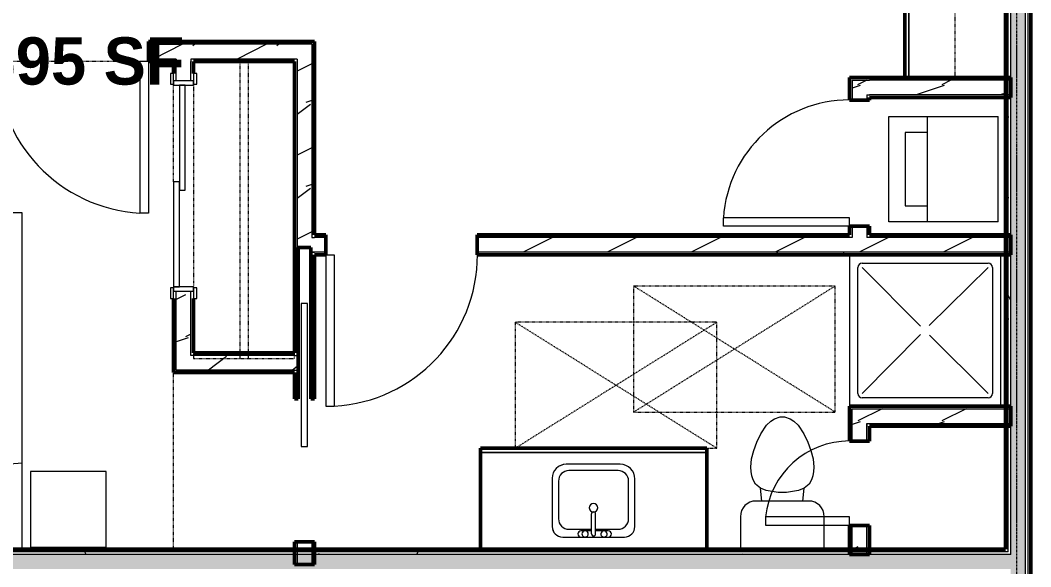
# Model space of a CAD drawing. Extents: x -4294 to -464, y 9706 to 12475.
# Drawn here: x -3718.5 to -3478, y 11125 to 11255 of the extents above; entities that cross this region are included whole.
import ezdxf

# ---------------------------------------------------------------- set-up
doc = ezdxf.new("R2010")
doc.units = 0
doc.linetypes.add('Dash', pattern=[0.25, 0.125, -0.125])
doc.linetypes.add('Grid Line 1_2_', pattern=[0.875, 0.5, -0.125, 0.125, -0.125])
for name, color, linetype, lineweight in [('0-1', 7, 'Continuous', 5), ('0-2', 50, 'Continuous', 13), ('A-AREA-IDEN', 2, 'Continuous', 9), ('A-DOOR-1', 7, 'Continuous', 9), ('A-DOOR-2', 90, 'Continuous', 20), ('A-DOOR-FRAM-1', 90, 'Continuous', 20), ('A-GENM-HDLN-1', 7, 'Dash', 9), ('A-WALL', 113, 'Continuous', 13), ('A-WALL-2', 250, 'Continuous', 50), ('A-WALL-3', 50, 'Continuous', 13), ('A-WALL-PATT-1', 7, 'Continuous', 9), ('A-WALL-PATT-2', 8, 'Continuous', 9), ('A-WALL-PATT-5', 111, 'Continuous', 9), ('I-FURN-1', 7, 'Continuous', 9), ('I-FURN-HDLN-1', 7, 'Dash', 9), ('I-WALL-1', 2, 'Continuous', 50), ('P-SANR-FIXT-1', 7, 'Continuous', 9), ('Q-CASE-1', 250, 'Continuous', 50), ('Q-CASE-2', 7, 'Continuous', 9), ('Q-CASE-HDLN-1', 7, 'Dash', 9), ('S-GRID-1', 1, 'Grid Line 1_2_', 9)]:
    doc.layers.add(name, color=color, linetype=linetype, lineweight=lineweight)
doc.styles.add('Century Gothic_B', font='Gothicb.ttf', dxfattribs={"height": 11.25})
pattern_1 = [(0, (0, 0), (38.4, 9.6), [1.584, -27.216, 1.584, -27.216, -153.6]), (0, (0, 0), (38.4, 9.6), [-57.6, 1.584, -56.016, 1.584, -27.216, -67.2]), (0, (0, 0), (38.4, 9.6), [-144, 1.584, -17.616, 1.584, -46.416]), (120, (14.4, 4.8), (-27.513844, 28.4553755), [1.584, -27.216, 1.584, -27.216, -153.6]), (120, (14.4, 4.8), (-27.513844, 28.4553755), [-57.6, 1.584, -56.016, 1.584, -27.216, -67.2]), (120, (14.4, 4.8), (-27.513844, 28.4553755), [-144, 1.584, -17.616, 1.584, -46.416]), (240, (19.2, 24), (-10.886156, -38.0553755), [1.584, -27.216, 1.584, -27.216, -153.6]), (240, (19.2, 24), (-10.886156, -38.0553755), [-57.6, 1.584, -56.016, 1.584, -27.216, -67.2]), (240, (19.2, 24), (-10.886156, -38.0553755), [-144, 1.584, -17.616, 1.584, -46.416])]
pattern_2 = [(216.87, (7.997, 19.992), (59.9755286, 39.9843071), [9.996, -89.964]), (206.565, (19.992, 13.994), (-19.991807, -19.992219), [22.352, -22.352]), (198.435, (19.992, 3.998), (-39.983821, -19.991955), [12.644, -50.576])]
pattern_3 = [(161.57, (0.6, 0.6), (-4.80033747, -0.00041462), [0, -34.152, 3.792, 0]), (18.43, (-0.6, 0.6), (-4.80033747, 0.00041462), [0, -34.152, 3.792, 0]), (108.43, (0.6, 0.6), (2.39913218, -12.00105099), [11.382, -26.562]), (71.57, (-0.6, 0.6), (2.39913218, 12.00105099), [11.382, -26.562])]

# ---------------------------------------------------------------- blocks, each defined once
blk = doc.blocks.new('Single-Flush - 36_ x 84_-1372824-FLOOR PLAN - 2ND FLOOR')
at = {"layer": 'A-DOOR-1'}
blk.add_arc((18, -2.38), 36.07, 180, 266.8211, dxfattribs=at)
at = {"layer": 'A-DOOR-2'}
for p, q in [((16, -2.38), (16, -38.39)), ((18, -2.38), (16, -2.38)), ((18, -2.38), (18, -38.39)), ((18, -38.39), (16, -38.39))]:
    blk.add_line(p, q, dxfattribs=at)
blk = doc.blocks.new('Single-Flush - 36_ x 84_-1372839-FLOOR PLAN - 2ND FLOOR')
at = {"layer": 'A-DOOR-1'}
blk.add_arc((18, 2.37), 36.07, 93.1789, 180, dxfattribs=at)
at = {"layer": 'A-DOOR-2'}
for p, q in [((16, 2.37), (16, 38.39)), ((18, 38.39), (16, 38.39)), ((18, 2.37), (18, 38.39)), ((18, 2.37), (16, 2.37))]:
    blk.add_line(p, q, dxfattribs=at)
blk = doc.blocks.new('FOLDING_SLIDING CLOSET - 48_ x 80_-1372832-FLOOR PLAN - 2ND FLOOR')
at = {"layer": 'A-DOOR-1'}
for p, q in [((-24.25, 3), (-26.75, 3)), ((-26.75, 3), (-26.75, 2.25)), ((-24.25, 2.25), (-24.25, 3)), ((26.75, 3), (24.25, 3)), ((24.25, 3), (24.25, 2.25)), ((26.75, 2.25), (26.75, 3)), ((-26.75, 2.25), (-24.25, 2.25)), ((24.25, 2.25), (26.75, 2.25)), ((-24.25, -2.5), (-26.75, -2.5)), ((-26.75, -2.5), (-26.75, -3.25)), ((-26.75, -3.25), (-24.25, -3.25)), ((-24.25, -3.25), (-24.25, -2.5)), ((26.75, -2.5), (24.25, -2.5)), ((24.25, -2.5), (24.25, -3.25)), ((24.25, -3.25), (26.75, -3.25)), ((26.75, -3.25), (26.75, -2.5))]:
    blk.add_line(p, q, dxfattribs=at)
at = {"layer": 'A-DOOR-2'}
for p, q in [((1, 2.25), (-24, 2.25)), ((-24, 2.25), (-24, 0.87)), ((-24, 0.87), (1, 0.87)), ((24, 0.87), (-1, 0.87)), ((-1, 0.87), (-1, -0.5)), ((1, 0.87), (1, 2.25)), ((24, -0.5), (24, 0.87)), ((-1, -0.5), (24, -0.5))]:
    blk.add_line(p, q, dxfattribs=at)
at = {"layer": 'A-DOOR-FRAM-1'}
for p, q in [((-24, 2.25), (-25, 2.25)), ((-25, 2.25), (-25, -2.5)), ((-24, -2.5), (-24, 2.25)), ((24, 2.25), (24, -2.5)), ((25, 2.25), (24, 2.25)), ((25, -2.5), (25, 2.25)), ((-25, -2.5), (-24, -2.5)), ((24, -2.5), (25, -2.5))]:
    blk.add_line(p, q, dxfattribs=at)
blk = doc.blocks.new('Bed-Standard - King 78_ x 80_-V10-FLOOR PLAN - 2ND FLOOR')
at = {"layer": 'I-FURN-1'}
for p, q in [((-28.31, 38.2), (-28.31, -41.8)), ((-25.31, 36.2), (-25.31, 24.2)), ((-25.31, 36.2), (46.69, 36.2)), ((46.69, 36.2), (46.69, 24.2)), ((49.69, -41.8), (49.69, 38.2)), ((49.69, 24.2), (-28.31, 17.63)), ((-25.31, 24.2), (46.69, 24.2)), ((-28.31, -41.8), (49.69, -41.8))]:
    blk.add_line(p, q, dxfattribs=at)
at = {"layer": 'I-FURN-HDLN-1'}
for p, q in [((-64.31, 38.2), (-64.31, -3.8)), ((73.69, -77.8), (73.69, 38.2)), ((-64.31, -49.21), (-64.31, -72.21)), ((-58.31, -77.8), (-22.31, -77.8))]:
    blk.add_line(p, q, dxfattribs=at)
blk = doc.blocks.new('Table-Night Stand - 18_ x 18_ x 24_-1352623-FLOOR PLAN - 2ND FLOOR')
at = {"layer": 'I-FURN-1'}
for p, q in [((18.15, 18), (0.15, 18)), ((0.15, 18), (0.15, 0)), ((18.15, 0), (18.15, 18)), ((0.15, 0), (18.15, 0))]:
    blk.add_line(p, q, dxfattribs=at)
blk = doc.blocks.new('Stacked Washer and Dryer - 26_x25_ - Private-1372850-FLOOR PLAN - 2ND FLOOR')
at = {"layer": 'P-SANR-FIXT-1'}
for p, q in [((0, 12.5), (26, 12.5)), ((0, 12.5), (0, -12.5)), ((16.90625, -12.5), (16.90625, 12.5)), ((26, 12.5), (26, -12.5)), ((22.09375, 8.75), (16.90625, 8.75)), ((22.09375, -8.75), (22.09375, 8.75)), ((16.90625, -8.75), (22.09375, -8.75)), ((26, -12.5), (0, -12.5))]:
    blk.add_line(p, q, dxfattribs=at)
blk = doc.blocks.new('OD_CW_Base Cabinet - OD_CW_Base Cabinet-1913026-FLOOR PLAN - 2ND FLOOR')
at = {"layer": 'Q-CASE-1'}
for p, q in [((0.74, 24), (0.74, 22)), ((0.74, 0), (36.56, 0)), ((60.56, 0), (96.39, 0))]:
    blk.add_line(p, q, dxfattribs=at)
at = {"layer": 'Q-CASE-2'}
for p, q in [((0.74, 22), (0.74, 24)), ((0.74, 1), (36.56, 1)), ((36.56, 1), (0.74, 1)), ((36.56, 0), (0.74, 0)), ((60.56, 1), (96.39, 1)), ((96.39, 1), (60.56, 1)), ((96.39, 0), (60.56, 0))]:
    blk.add_line(p, q, dxfattribs=at)
blk = doc.blocks.new('OD_CW_Upper Cabinet - OD_CW_Upper Cabinet-1912994-FLOOR PLAN - 2ND FLOOR')
at = {"layer": 'Q-CASE-HDLN-1'}
for p, q in [((0.74, -24), (0.74, -12)), ((0.74, -12), (96.39, -12)), ((96.39, -12), (96.39, -24)), ((96.39, -24), (0.74, -24))]:
    blk.add_line(p, q, dxfattribs=at)
blk = doc.blocks.new('OD_CW_Closet - OD_CW_Closet-1912361-FLOOR PLAN - 2ND FLOOR')
at = {"layer": 'Q-CASE-HDLN-1'}
for p, q in [((71.4, 24), (0.74, 24)), ((0.74, 24), (0.74, 0)), ((71.4, 0), (71.4, 24)), ((0.74, 13), (71.4, 13)), ((0.74, 11), (71.4, 11)), ((0.74, 0), (3.57, 0)), ((6.32, 0), (54.32, 0)), ((57.07, 0), (71.4, 0))]:
    blk.add_line(p, q, dxfattribs=at)
blk = doc.blocks.new('Pocket_Door_2385 - 34_ x 80_-1722045-FLOOR PLAN - 2ND FLOOR')
at = {"layer": 'A-DOOR-2'}
for p, q in [((-39.67, 0.75), (-39.67, -0.75)), ((-5.67, 0.75), (-39.67, 0.75)), ((-5.67, -0.75), (-5.67, 0.75)), ((-39.67, -0.75), (-5.67, -0.75))]:
    blk.add_line(p, q, dxfattribs=at)
blk = doc.blocks.new('M_Sink Vanity-Square - 500 x 440mm-1352614-FLOOR PLAN - 2ND FLOOR')
at = {"layer": 'P-SANR-FIXT-1'}
for p, q in [((7.96, 7.09), (-6.72, 7.09)), ((7.96, 7.09), (-6.72, 7.09)), ((0.12, 5.22), (-5.22, 5.22)), ((3.62, 7.09), (-2.88, 7.09)), ((-2.88, 5.59), (0.12, 5.59)), ((0.12, 6.33), (0.12, 1.59)), ((1.12, 6.33), (1.12, 1.59)), ((1.12, 5.59), (3.62, 5.59)), ((6.46, 5.22), (1.12, 5.22)), ((-9.22, 4.59), (-9.22, -6.73)), ((-9.22, 4.59), (-9.22, -6.73)), ((-7.72, 2.72), (-7.72, -6.23)), ((8.96, -6.23), (8.96, 2.72)), ((10.46, -6.91), (10.46, 4.59)), ((10.46, -6.91), (10.46, 4.59)), ((-5.22, -8.73), (6.46, -8.73)), ((-5.72, -10.23), (7.14, -10.23)), ((-5.72, -10.23), (7.14, -10.23))]:
    blk.add_line(p, q, dxfattribs=at)
for centre, radius, start, end in [((-6.72, 4.59), 2.5, 90, 180), ((-6.72, 4.59), 2.5, 90, 180), ((-5.22, 2.72), 2.5, 90, 180), ((-2.88, 6.34), 0.75, 90, 270), ((-1.88, 6.34), 0.75, 360, 180), ((-1.88, 6.34), 0.75, 180, 0), ((0.62, 6.33), 0.5, 360, 180), ((2.62, 6.34), 0.75, 360, 180), ((2.62, 6.34), 0.75, 180, 360), ((3.62, 6.34), 0.75, 270, 90), ((6.46, 2.72), 2.5, 0, 90), ((7.96, 4.59), 2.5, 0, 90), ((7.96, 4.59), 2.5, 360, 90), ((0.62, 0.13), 1, 360, 180), ((0.62, 0.13), 1, 180, 0), ((0.62, 1.59), 0.5, 180, 0), ((-5.72, -6.73), 3.5, 180, 270), ((-5.72, -6.73), 3.5, 180, 270), ((-5.22, -6.23), 2.5, 180, 270), ((6.46, -6.23), 2.5, 270, 0), ((7.14, -6.91), 3.32, 270, 360), ((7.14, -6.91), 3.32, 270, 0)]:
    blk.add_arc(centre, radius, start, end, dxfattribs=at)
blk = doc.blocks.new('OD_CW_Base Cabinet - OD_CW_Base Cabinet-1870406-FLOOR PLAN - 2ND FLOOR')
at = {"layer": 'Q-CASE-1'}
for p, q in [((0.74, -24), (0.74, 0)), ((0.74, 0), (54.6, 0)), ((54.6, 0), (54.6, -24))]:
    blk.add_line(p, q, dxfattribs=at)
at = {"layer": 'Q-CASE-2'}
for p, q in [((0.74, -1), (0.74, 0)), ((0.74, 0), (54.6, 0)), ((54.6, -1), (0.74, -1)), ((0.74, -24), (0.74, -1)), ((0.74, -1), (54.6, -1)), ((54.6, 0), (54.6, -1)), ((54.6, -1), (54.6, -24))]:
    blk.add_line(p, q, dxfattribs=at)
blk = doc.blocks.new('Toilet-Domestic-3D - Toilet-Domestic-3D-V7-FLOOR PLAN - 2ND FLOOR')
at = {"layer": 'P-SANR-FIXT-1'}
for p, q in [((-5.13, 8), (-3.74, 10)), ((-3.74, 10), (-2.74, 11)), ((-2.74, 11), (-1.87, 11.5)), ((-1.87, 11.5), (-0.5, 12)), ((-0.5, 12), (0.5, 12)), ((0.5, 12), (1.87, 11.5)), ((1.87, 11.5), (2.74, 11)), ((2.74, 11), (3.74, 10)), ((3.74, 10), (5.13, 8)), ((-6.06, 6), (-5.13, 8)), ((5.13, 8), (6.06, 6)), ((-6.79, 4), (-6.06, 6)), ((6.06, 6), (6.79, 4)), ((-7.33, 1.99), (-6.79, 4)), ((6.79, 4), (7.33, 1.99)), ((-7.5, 0), (-7.33, 1.99)), ((7.33, 1.99), (7.5, 0)), ((-7.41, -1), (-7.5, 0)), ((-7.24, -2), (-7.41, -1)), ((-6.97, -3), (-7.24, -2)), ((7.24, -2), (6.97, -3)), ((7.41, -1), (7.24, -2)), ((7.5, 0), (7.41, -1)), ((-6.4, -4), (-6.97, -3)), ((-5.21, -5), (-6.4, -4)), ((6.4, -4), (5.21, -5)), ((6.97, -3), (6.4, -4)), ((-3.84, -5.5), (-5.21, -5)), ((-4.86, -8.02), (-5.21, -5)), ((-1, -6), (-3.84, -5.5)), ((1, -6), (-1, -6)), ((3.84, -5.5), (1, -6)), ((5.21, -5), (3.84, -5.5)), ((4.86, -8.02), (5.21, -5)), ((6.25, -8.02), (-6.25, -8.02)), ((-9.98, -11.75), (-9.98, -19.48)), ((9.98, -19.48), (9.98, -11.75))]:
    blk.add_line(p, q, dxfattribs=at)
for centre, start, end in [((-6.25, -11.75), 90, 180), ((6.25, -11.75), 0, 90)]:
    blk.add_arc(centre, 3.73, start, end, dxfattribs=at)
blk = doc.blocks.new('Shower Base-3D - 36_ x 36_-V9-FLOOR PLAN - 2ND FLOOR')
at = {"layer": 'P-SANR-FIXT-1'}
for p, q in [((-18, 18), (-18, -18)), ((18, -18), (18, 18)), ((-16, -15), (-16, 15)), ((-15, 16), (15, 16)), ((-1.12, 1), (-15, 15)), ((0.97, 1.14), (15, 15)), ((16, 15), (16, -15)), ((-1.13, -0.98), (-15, -15)), ((1.01, -1.11), (15, -15)), ((15, -16), (-15, -16))]:
    blk.add_line(p, q, dxfattribs=at)
for centre, start, end in [((-15, 15), 90, 180), ((15, 15), 360, 90), ((-15, -15), 180, 270), ((15, -15), 270, 0)]:
    blk.add_arc(centre, 1, start, end, dxfattribs=at)
blk = doc.blocks.new('ADA Clearances - 30_x48_-V14-FLOOR PLAN - 2ND FLOOR')
at = {"layer": 'A-GENM-HDLN-1'}
for p, q in [((15, -24), (-15, 24)), ((-15, -24), (15, 24)), ((15, 24), (-15, 24)), ((-15, 24), (-15, -24)), ((15, -24), (15, 24)), ((-15, -24), (15, -24))]:
    blk.add_line(p, q, dxfattribs=at)
blk = doc.blocks.new('Single-Flush - CLOSET-1720256-FLOOR PLAN - 2ND FLOOR')
at = {"layer": 'A-DOOR-1'}
blk.add_arc((10, -2.38), 20.07, 180, 264.2799, dxfattribs=at)
at = {"layer": 'A-DOOR-2'}
for p, q in [((8, -2.38), (8, -22.34)), ((10, -2.38), (8, -2.38)), ((10, -2.38), (10, -22.34)), ((10, -22.34), (8, -22.34))]:
    blk.add_line(p, q, dxfattribs=at)
blk = doc.blocks.new('ADA Clearances - 30_x48_-V15-FLOOR PLAN - 2ND FLOOR')
at = {"layer": 'A-GENM-HDLN-1'}
for p, q in [((15, -24), (-15, 24)), ((-15, -24), (15, 24)), ((15, 24), (-15, 24)), ((15, -24), (15, 24)), ((-15, -21.57), (-15, -24)), ((-15, -24), (15, -24))]:
    blk.add_line(p, q, dxfattribs=at)
blk = doc.blocks.new('Single-Flush - 30_ x 80_-1421383-FLOOR PLAN - 2ND FLOOR')
at = {"layer": 'A-DOOR-1'}
blk.add_arc((15, -2.375), 30.067, 180, 266.18593, dxfattribs=at)
at = {"layer": 'A-DOOR-2'}
for p, q in [((13, -2.375), (13, -32.375)), ((15, -2.375), (13, -2.375)), ((15, -2.375), (15, -32.375)), ((15, -32.375), (13, -32.375))]:
    blk.add_line(p, q, dxfattribs=at)
blk = doc.blocks.new('CTR - 1st Phase - Unit Layouts_rvt-1-FLOOR PLAN - 2ND FLOOR')
at = {"layer": 'A-WALL-PATT-1'}
h = blk.add_hatch(dxfattribs=at)
h.set_pattern_fill('FP_1', color=256, style=0, pattern_type=2)
h.set_pattern_definition(pattern_1)
h.paths.add_polyline_path([(-3852.47, 11249.31), (-3723.96, 11249.31), (-3723.96, 11249.94), (-3852.47, 11249.94)], flags=0)
h.paths.add_polyline_path([(-3652.59, 11249.31), (-3648.46, 11249.31), (-3648.46, 11249.94), (-3687.96, 11249.94), (-3687.96, 11249.31), (-3670.29, 11249.31)], flags=0)
h = blk.add_hatch(dxfattribs=at)
h.set_pattern_fill('FP_1', color=256, style=0, pattern_type=2)
h.set_pattern_definition(pattern_1)
h.paths.add_polyline_path([(-3780.55, 11245.19), (-3723.96, 11245.19), (-3723.96, 11245.81), (-3852.47, 11245.81), (-3852.47, 11245.19), (-3821.45, 11245.19)], flags=0)
h.paths.add_polyline_path([(-3687.96, 11245.19), (-3681.34, 11245.19), (-3681.34, 11245.81), (-3687.96, 11245.81)], flags=0)
h.paths.add_polyline_path([(-3677.84, 11245.19), (-3652.59, 11245.19), (-3652.59, 11245.81), (-3677.84, 11245.81)], flags=0)
h = blk.add_hatch(dxfattribs=at)
h.set_pattern_fill('FP_1', color=256, style=0, pattern_type=2)
h.set_pattern_definition(pattern_1)
h.paths.add_polyline_path([(-3504.9, 11240.76), (-3483.97, 11240.76), (-3483.97, 11241.39), (-3520.5, 11241.39), (-3520.5, 11240.76), (-3506.97, 11240.76)], flags=0)
h = blk.add_hatch(dxfattribs=at)
h.set_pattern_fill('FP_1', color=256, style=0, pattern_type=2)
h.set_pattern_definition(pattern_1)
h.paths.add_polyline_path([(-3645.72, 11203.36), (-3645.72, 11203.98), (-3648.46, 11203.98), (-3648.46, 11203.36)], flags=0)
h.paths.add_polyline_path([(-3504.9, 11203.36), (-3483.97, 11203.38), (-3483.97, 11203.98), (-3517, 11203.98), (-3517, 11203.36), (-3511.75, 11203.36)], flags=0)
h.paths.add_polyline_path([(-3609.72, 11203.36), (-3520.5, 11203.36), (-3520.5, 11203.98), (-3609.72, 11203.98)], flags=0)
h = blk.add_hatch(dxfattribs=at)
h.set_pattern_fill('FP_1', color=256, style=0, pattern_type=2)
h.set_pattern_definition(pattern_1)
h.paths.add_polyline_path([(-3504.9, 11199.23), (-3483.97, 11199.23), (-3483.97, 11199.86), (-3609.72, 11199.86), (-3609.72, 11199.23), (-3516.97, 11199.23)], flags=0)
h.paths.add_polyline_path([(-3648.46, 11199.23), (-3645.72, 11199.23), (-3645.72, 11199.86), (-3648.46, 11199.86)], flags=0)
h = blk.add_hatch(dxfattribs=at)
h.set_pattern_fill('FP_1', color=256, style=0, pattern_type=2)
h.set_pattern_definition(pattern_1)
h.paths.add_polyline_path([(-3516.35, 11158.48), (-3483.97, 11158.48), (-3483.97, 11159.11), (-3516.97, 11159.11), (-3516.97, 11158.48)], flags=0)
at = {"layer": 'A-WALL-PATT-2'}
h = blk.add_hatch(dxfattribs=at)
h.set_pattern_fill('FP_2', color=256, style=0, pattern_type=2)
h.set_pattern_definition(pattern_2)
h.paths.add_polyline_path([(-3852.47, 11245.81), (-3723.96, 11245.81), (-3723.96, 11249.31), (-3852.47, 11249.31)], flags=0)
h.paths.add_polyline_path([(-3649.09, 11245.81), (-3649.09, 11249.31), (-3687.96, 11249.31), (-3687.96, 11245.81), (-3652.59, 11245.81)], flags=0)
h = blk.add_hatch(dxfattribs=at)
h.set_pattern_fill('FP_2', color=256, style=0, pattern_type=2)
h.set_pattern_definition(pattern_2)
h.paths.add_polyline_path([(-3677.84, 11171.81), (-3677.84, 11190.61), (-3681.34, 11190.61), (-3681.34, 11171.81)], flags=0)
h.paths.add_polyline_path([(-3681.34, 11240.61), (-3677.84, 11240.61), (-3677.84, 11245.81), (-3681.34, 11245.81), (-3681.34, 11245.19)], flags=0)
h = blk.add_hatch(dxfattribs=at)
h.set_pattern_fill('FP_2', color=256, style=0, pattern_type=2)
h.set_pattern_definition(pattern_2)
h.paths.add_polyline_path([(-3649.09, 11129.19), (-3649.09, 11130.94), (-3652.59, 11130.94), (-3652.59, 11129.19), (-3651.45, 11129.19)], flags=0)
h.paths.add_polyline_path([(-3649.34, 11164.94), (-3649.09, 11164.94), (-3649.1, 11245.81), (-3652.59, 11245.81), (-3652.59, 11164.94), (-3652.34, 11164.94), (-3652.34, 11200.94), (-3649.34, 11200.94), (-3649.34, 11171.19)], flags=0)
h = blk.add_hatch(dxfattribs=at)
h.set_pattern_fill('FP_2', color=256, style=0, pattern_type=2)
h.set_pattern_definition(pattern_2)
h.paths.add_polyline_path([(-3517, 11203.36), (-3517, 11206.01), (-3520.5, 11206.01), (-3520.5, 11203.36)], flags=0)
h.paths.add_polyline_path([(-3520.5, 11236.01), (-3517, 11236.01), (-3517, 11240.76), (-3520.5, 11240.76), (-3520.5, 11236.64)], flags=0)
h = blk.add_hatch(dxfattribs=at)
h.set_pattern_fill('FP_2', color=256, style=0, pattern_type=2)
h.set_pattern_definition(pattern_2)
h.paths.add_polyline_path([(-3492.25, 11237.26), (-3483.97, 11237.26), (-3483.97, 11240.76), (-3517, 11240.76), (-3517, 11237.26), (-3504.9, 11237.26)], flags=0)
h = blk.add_hatch(dxfattribs=at)
h.set_pattern_fill('FP_2', color=256, style=0, pattern_type=2)
h.set_pattern_definition(pattern_2)
h.paths.add_polyline_path([(-3504.9, 11199.86), (-3482.72, 11199.86), (-3483.97, 11199.99), (-3483.97, 11203.36), (-3609.72, 11203.36), (-3609.72, 11199.86), (-3560.03, 11199.86)], flags=0)
h.paths.add_polyline_path([(-3645.72, 11199.86), (-3645.72, 11203.36), (-3649.09, 11203.36), (-3649.09, 11199.86), (-3648.46, 11199.86)], flags=0)
h = blk.add_hatch(dxfattribs=at)
h.set_pattern_fill('FP_2', color=256, style=0, pattern_type=2)
h.set_pattern_definition(pattern_2)
h.paths.add_polyline_path([(-3670.29, 11171.81), (-3652.59, 11171.81), (-3652.59, 11175.31), (-3677.84, 11175.31), (-3677.84, 11171.81), (-3677.21, 11171.81)], flags=0)
h = blk.add_hatch(dxfattribs=at)
h.set_pattern_fill('FP_2', color=256, style=0, pattern_type=2)
h.set_pattern_definition(pattern_2)
h.paths.add_polyline_path([(-3483.97, 11159.11), (-3483.97, 11162.61), (-3520.47, 11162.61), (-3520.47, 11159.11), (-3504.9, 11159.11)], flags=0)
h = blk.add_hatch(dxfattribs=at)
h.set_pattern_fill('FP_2', color=256, style=0, pattern_type=2)
h.set_pattern_definition(pattern_2)
h.paths.add_polyline_path([(-3520.47, 11129.19), (-3516.97, 11129.19), (-3516.97, 11134.86), (-3520.47, 11134.86), (-3520.47, 11132.07)], flags=0)
h.paths.add_polyline_path([(-3518.68, 11154.86), (-3516.97, 11154.86), (-3516.97, 11159.11), (-3520.47, 11159.11), (-3520.47, 11154.86)], flags=0)
at = {"layer": 'A-WALL-2'}
for p, q in [((-3648.46, 11249.94), (-3687.96, 11249.94)), ((-3687.96, 11249.94), (-3687.96, 11245.19)), ((-3648.46, 11249.31), (-3648.46, 11249.94)), ((-3648.46, 11245.19), (-3648.46, 11249.31)), ((-3687.96, 11245.19), (-3681.96, 11245.19)), ((-3681.96, 11245.19), (-3681.96, 11242.36)), ((-3677.21, 11245.19), (-3653.21, 11245.19)), ((-3677.21, 11242.36), (-3677.21, 11245.19)), ((-3653.21, 11245.19), (-3653.21, 11175.94)), ((-3648.46, 11203.98), (-3648.46, 11245.19)), ((-3520.5, 11241.39), (-3521.12, 11241.39)), ((-3521.12, 11241.39), (-3521.12, 11236.01)), ((-3516.37, 11241.39), (-3520.5, 11241.39)), ((-3482.72, 11241.39), (-3516.37, 11241.39)), ((-3482.72, 11236.64), (-3482.72, 11241.39)), ((-3521.12, 11236.01), (-3516.37, 11236.01)), ((-3516.37, 11236.01), (-3516.37, 11236.64)), ((-3516.37, 11236.64), (-3482.72, 11236.64)), ((-3516.37, 11206.01), (-3521.12, 11206.01)), ((-3521.12, 11206.01), (-3521.12, 11203.98)), ((-3516.37, 11203.98), (-3516.37, 11206.01)), ((-3645.72, 11203.98), (-3648.46, 11203.98)), ((-3645.72, 11199.23), (-3645.72, 11203.98)), ((-3521.12, 11203.98), (-3609.72, 11203.98)), ((-3609.72, 11203.98), (-3609.72, 11199.23)), ((-3482.72, 11203.98), (-3516.37, 11203.98)), ((-3482.72, 11199.23), (-3482.72, 11203.98)), ((-3652.34, 11164.94), (-3652.34, 11200.94)), ((-3652.34, 11200.94), (-3649.34, 11200.94)), ((-3649.34, 11200.94), (-3649.34, 11164.94)), ((-3648.46, 11199.23), (-3645.72, 11199.23)), ((-3648.46, 11164.94), (-3648.46, 11199.23)), ((-3609.72, 11199.23), (-3482.72, 11199.23)), ((-3681.96, 11188.86), (-3681.96, 11171.19)), ((-3677.21, 11175.94), (-3677.21, 11188.86)), ((-3653.21, 11175.94), (-3677.21, 11175.94)), ((-3681.96, 11171.19), (-3681.34, 11171.19)), ((-3681.34, 11171.19), (-3677.21, 11171.19)), ((-3677.21, 11171.19), (-3653.21, 11171.19)), ((-3653.21, 11171.19), (-3653.21, 11164.94)), ((-3653.21, 11164.94), (-3652.34, 11164.94)), ((-3649.34, 11164.94), (-3648.46, 11164.94)), ((-3482.72, 11163.23), (-3521.1, 11163.23)), ((-3521.1, 11163.23), (-3521.1, 11162.61)), ((-3521.1, 11162.61), (-3521.1, 11158.48)), ((-3482.72, 11158.48), (-3482.72, 11163.23)), ((-3521.1, 11158.48), (-3521.1, 11154.86)), ((-3516.35, 11158.48), (-3482.72, 11158.48)), ((-3516.35, 11154.86), (-3516.35, 11158.48)), ((-3521.1, 11154.86), (-3516.35, 11154.86)), ((-3521.1, 11134.86), (-3521.1, 11127.94)), ((-3516.35, 11134.86), (-3521.1, 11134.86)), ((-3516.35, 11127.94), (-3516.35, 11134.86)), ((-3648.46, 11130.94), (-3653.21, 11130.94)), ((-3653.21, 11130.94), (-3653.21, 11125.56)), ((-3648.46, 11125.56), (-3648.46, 11130.94)), ((-3521.1, 11127.94), (-3516.35, 11127.94)), ((-3653.21, 11125.56), (-3648.46, 11125.56))]:
    blk.add_line(p, q, dxfattribs=at)
at = {"layer": 'A-WALL-3'}
for p, q in [((-3649.09, 11249.31), (-3687.96, 11249.31)), ((-3649.09, 11249.31), (-3649.09, 11245.81)), ((-3681.34, 11245.81), (-3687.96, 11245.81)), ((-3681.34, 11245.81), (-3681.34, 11245.19)), ((-3652.59, 11245.81), (-3677.84, 11245.81)), ((-3677.84, 11245.81), (-3677.84, 11245.19)), ((-3652.59, 11245.81), (-3652.59, 11245.19)), ((-3649.09, 11245.81), (-3649.09, 11245.19)), ((-3681.34, 11240.61), (-3681.34, 11245.19)), ((-3677.84, 11240.61), (-3677.84, 11245.19)), ((-3652.59, 11245.19), (-3652.59, 11175.31)), ((-3649.09, 11245.19), (-3649.09, 11203.36)), ((-3520.5, 11240.76), (-3520.5, 11236.01)), ((-3520.5, 11240.76), (-3517, 11240.76)), ((-3517, 11240.76), (-3516.37, 11240.76)), ((-3482.72, 11240.76), (-3516.37, 11240.76)), ((-3517, 11237.26), (-3517, 11236.01)), ((-3517, 11237.26), (-3516.37, 11237.26)), ((-3482.72, 11237.26), (-3516.37, 11237.26)), ((-3520.5, 11206.01), (-3520.5, 11203.98)), ((-3517, 11206.01), (-3517, 11203.98)), ((-3649.09, 11203.36), (-3648.46, 11203.36)), ((-3649.09, 11203.36), (-3648.46, 11203.36)), ((-3645.72, 11203.36), (-3648.46, 11203.36)), ((-3520.5, 11203.36), (-3609.72, 11203.36)), ((-3520.5, 11203.98), (-3520.5, 11203.36)), ((-3517, 11203.98), (-3517, 11203.36)), ((-3482.72, 11203.36), (-3517, 11203.36)), ((-3649.09, 11199.86), (-3648.46, 11199.86)), ((-3649.09, 11199.86), (-3649.09, 11164.94)), ((-3648.46, 11199.86), (-3649.09, 11199.86)), ((-3645.72, 11199.86), (-3648.46, 11199.86)), ((-3482.72, 11199.86), (-3609.72, 11199.86)), ((-3681.34, 11171.81), (-3681.34, 11190.61)), ((-3677.84, 11175.31), (-3677.84, 11190.61)), ((-3677.21, 11175.31), (-3677.84, 11175.31)), ((-3653.21, 11175.31), (-3677.21, 11175.31)), ((-3653.21, 11175.31), (-3652.59, 11175.31)), ((-3677.84, 11171.81), (-3681.34, 11171.81)), ((-3677.21, 11171.81), (-3677.84, 11171.81)), ((-3653.21, 11171.81), (-3677.21, 11171.81)), ((-3653.21, 11171.81), (-3652.59, 11171.81)), ((-3652.59, 11171.81), (-3652.59, 11164.94)), ((-3520.47, 11162.61), (-3482.72, 11162.61)), ((-3520.47, 11159.11), (-3520.47, 11162.61)), ((-3520.47, 11158.48), (-3520.47, 11159.11)), ((-3516.97, 11159.11), (-3516.97, 11158.48)), ((-3516.97, 11159.11), (-3482.72, 11159.11)), ((-3516.97, 11158.48), (-3516.97, 11159.11)), ((-3520.47, 11154.86), (-3520.47, 11158.48)), ((-3516.97, 11154.86), (-3516.97, 11158.48)), ((-3520.47, 11127.94), (-3520.47, 11134.86)), ((-3516.97, 11127.94), (-3516.97, 11134.86)), ((-3652.59, 11130.94), (-3652.59, 11125.56)), ((-3649.09, 11130.94), (-3649.09, 11125.56))]:
    blk.add_line(p, q, dxfattribs=at)
at = {"layer": '0-2'}
for name, p, rotation in [('OD_CW_Base Cabinet - OD_CW_Base Cabinet-1913026-FLOOR PLAN - 2ND FLOOR', (-3507.97, 11337.78), 270.0000000000008), ('OD_CW_Upper Cabinet - OD_CW_Upper Cabinet-1912994-FLOOR PLAN - 2ND FLOOR', (-3507.97, 11240.65), 90.00000000000391), ('Bed-Standard - King 78_ x 80_-V10-FLOOR PLAN - 2ND FLOOR', (-3746.28, 11167.39), 180), ('OD_CW_Closet - OD_CW_Closet-1912361-FLOOR PLAN - 2ND FLOOR', (-3677.21, 11245.93), 270.0000000000016), ('FOLDING_SLIDING CLOSET - 48_ x 80_-1372832-FLOOR PLAN - 2ND FLOOR', (-3679.71, 11215.61), 90.00000000000375), ('Single-Flush - 30_ x 80_-1421383-FLOOR PLAN - 2ND FLOOR', (-3518.75, 11221.01), 270), ('Stacked Washer and Dryer - 26_x25_ - Private-1372850-FLOOR PLAN - 2ND FLOOR', (-3485.75, 11219.61), 180), ('Single-Flush - 36_ x 84_-1372839-FLOOR PLAN - 2ND FLOOR', (-3627.72, 11201.61), 180), ('ADA Clearances - 30_x48_-V14-FLOOR PLAN - 2ND FLOOR', (-3548.49, 11176.8), 89.99999999999937), ('Pocket_Door_2385 - 34_ x 80_-1722045-FLOOR PLAN - 2ND FLOOR', (-3650.84, 11147.94), 270), ('ADA Clearances - 30_x48_-V15-FLOOR PLAN - 2ND FLOOR', (-3576.67, 11168.19), 89.99999999999937), ('Single-Flush - CLOSET-1720256-FLOOR PLAN - 2ND FLOOR', (-3518.72, 11144.86), 269.9999999999927), ('M_Sink Vanity-Square - 500 x 440mm-1352614-FLOOR PLAN - 2ND FLOOR', (-3581.41, 11139.16), 180), ('Table-Night Stand - 18_ x 18_ x 24_-1352623-FLOOR PLAN - 2ND FLOOR', (-3697.89, 11147.69), 180)]:
    blk.add_blockref(name, p, dxfattribs=dict(at, rotation=rotation))
for name, p in [('Single-Flush - 36_ x 84_-1372824-FLOOR PLAN - 2ND FLOOR', (-3705.96, 11247.56)), ('Shower Base-3D - 36_ x 36_-V9-FLOOR PLAN - 2ND FLOOR', (-3503.1, 11181.23)), ('Toilet-Domestic-3D - Toilet-Domestic-3D-V7-FLOOR PLAN - 2ND FLOOR', (-3537.1, 11148.67)), ('OD_CW_Base Cabinet - OD_CW_Base Cabinet-1870406-FLOOR PLAN - 2ND FLOOR', (-3609.7, 11153.19))]:
    blk.add_blockref(name, p, dxfattribs=at)
blk = doc.blocks.new('CTR - 1st Phase - Shell_rvt-1-FLOOR PLAN - 2ND FLOOR')
at = {"layer": 'S-GRID-1'}
blk.add_line((-3481.32, 9836.18), (-3481.32, 12413.74), dxfattribs=at)

msp = doc.modelspace()

# ---------------------------------------------------------------- hatches: boundary and pattern name
at = {"layer": 'A-WALL-PATT-5'}
h = msp.add_hatch(dxfattribs=at)
h.set_pattern_fill('FP_1', color=256, style=0, pattern_type=2)
h.set_pattern_definition(pattern_1)
h.paths.add_polyline_path([(-3477.9737, 11027.1894), (-3477.9737, 11378.1644), (-3478.5987, 11378.1644), (-3478.5987, 11027.1894)], flags=0)
h = msp.add_hatch(dxfattribs=at)
h.set_pattern_fill('FP_1', color=256, style=0, pattern_type=2)
h.set_pattern_definition(pattern_1)
h.paths.add_polyline_path([(-3479.201, 11027.8144), (-3478.5987, 11027.8144), (-3478.5987, 11377.5394), (-3479.2237, 11377.5394), (-3479.2237, 11027.8144)], flags=0)
h = msp.add_hatch(dxfattribs=at)
h.set_pattern_fill('FP_1', color=256, style=0, pattern_type=2)
h.set_pattern_definition(pattern_1)
h.paths.add_polyline_path([(-3483.3444, 11031.9394), (-3482.7237, 11031.9394), (-3482.7237, 11124.4394), (-3483.3487, 11124.4394), (-3483.3487, 11031.9394)], flags=0)
h.paths.add_polyline_path([(-3482.7237, 11199.858), (-3482.7237, 11373.4144), (-3483.3487, 11373.4144), (-3483.3487, 11199.9159), (-3483.1662, 11199.8989)], flags=0)
h.paths.add_polyline_path([(-3482.7237, 11127.9394), (-3482.7237, 11199.858), (-3483.3487, 11199.858), (-3483.3487, 11127.9394), (-3482.8513, 11127.9394)], flags=0)
h = msp.add_hatch(dxfattribs=at)
h.set_pattern_fill('FP_41', color=256, style=0, pattern_type=2)
h.set_pattern_definition(pattern_3)
h.paths.add_polyline_path([(-3482.6999, 11028.4394), (-3479.2237, 11028.4394), (-3479.2237, 11374.0394), (-3482.7237, 11374.0394), (-3482.7237, 11028.4394)], flags=0)
h = msp.add_hatch(dxfattribs=at)
h.set_pattern_fill('FP_1', color=256, style=0, pattern_type=2)
h.set_pattern_definition(pattern_1)
h.paths.add_polyline_path([(-3483.3487, 11032.5644), (-3483.3487, 11123.8144), (-3483.9737, 11123.8144), (-3483.9737, 11032.5644)], flags=0)
h.paths.add_polyline_path([(-3483.9737, 11128.5644), (-3483.3487, 11128.5655), (-3483.3487, 11199.858), (-3483.9737, 11199.858), (-3483.9737, 11129.1894)], flags=0)
h.paths.add_polyline_path([(-3483.3487, 11199.9159), (-3483.3487, 11372.7894), (-3483.9737, 11372.7894), (-3483.9737, 11199.9738), (-3483.7922, 11199.9569)], flags=0)
h = msp.add_hatch(dxfattribs=at)
h.set_pattern_fill('FP_1', color=256, style=0, pattern_type=2)
h.set_pattern_definition(pattern_1)
h.paths.add_polyline_path([(-3799.9646, 11128.5644), (-3483.9737, 11128.5644), (-3483.9737, 11129.1894), (-3852.4737, 11129.1894), (-3852.4737, 11128.5644), (-3817.9646, 11128.5644)], flags=0)
h = msp.add_hatch(dxfattribs=at)
h.set_pattern_fill('FP_1', color=256, style=0, pattern_type=2)
h.set_pattern_definition(pattern_1)
h.paths.add_polyline_path([(-3615.1579, 11127.9394), (-3483.3487, 11127.9394), (-3483.3487, 11128.5644), (-3852.4737, 11128.5644), (-3852.4737, 11127.9394), (-3670.2873, 11127.9394)], flags=0)
h = msp.add_hatch(dxfattribs=at)
h.set_pattern_fill('FP_41', color=256, style=0, pattern_type=2)
h.set_pattern_definition(pattern_3)
h.paths.add_polyline_path([(-3491.1168, 11124.4394), (-3482.7237, 11124.4394), (-3482.7237, 11127.9394), (-3852.4737, 11127.9394), (-3852.4737, 11124.4394), (-3504.8992, 11124.4394)], flags=0)

# ---------------------------------------------------------------- linework, layer by layer
at = {"layer": 'A-WALL'}
for p, q in [((-3478.5987, 11027.8144), (-3478.5987, 11378.1644)), ((-3479.2237, 11028.4394), (-3479.2237, 11377.5394)), ((-3483.3487, 11128.5644), (-3483.3487, 11373.4144)), ((-3482.7237, 11127.9394), (-3482.7237, 11374.0394)), ((-3483.3487, 11128.5644), (-3852.4737, 11128.5644)), ((-3482.7237, 11127.9394), (-3852.4737, 11127.9394))]:
    msp.add_line(p, q, dxfattribs=at)
at = {"layer": 'I-WALL-1'}
for p, q in [((-3477.9737, 11027.1894), (-3477.9737, 11378.7894)), ((-3483.9737, 11372.7894), (-3483.9737, 11129.1894)), ((-3483.9737, 11129.1894), (-3852.4737, 11129.1894))]:
    msp.add_line(p, q, dxfattribs=at)

# ---------------------------------------------------------------- block references
at = {"layer": '0-1'}
for name in ['CTR - 1st Phase - Shell_rvt-1-FLOOR PLAN - 2ND FLOOR', 'CTR - 1st Phase - Unit Layouts_rvt-1-FLOOR PLAN - 2ND FLOOR']:
    msp.add_blockref(name, (0, 0), dxfattribs=at)

# ---------------------------------------------------------------- texts
at = {"layer": 'A-AREA-IDEN', "insert": (-3727.8797, 11250.97), "char_height": 11.25, "width": 57.57, "attachment_point": 1, "style": 'Century Gothic_B'}
msp.add_mtext('695 SF', dxfattribs=at)

doc.saveas('drawing.dxf')
